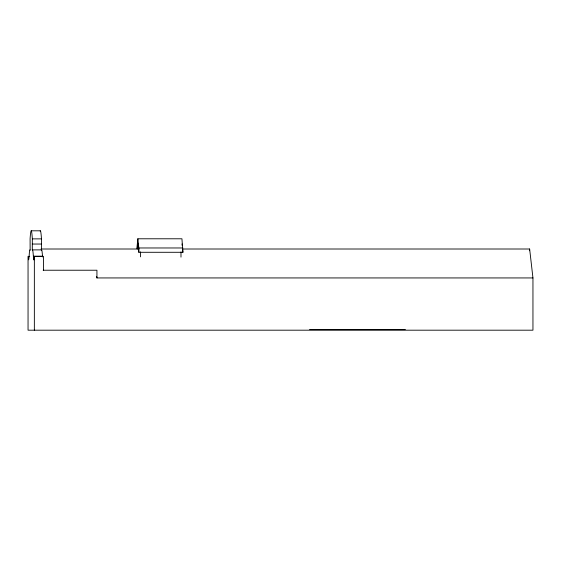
<?xml version="1.0" encoding="UTF-8"?>
<svg xmlns="http://www.w3.org/2000/svg" width="561" height="561" viewBox="0 0 561 561"><rect width="100%" height="100%" fill="white"/><g stroke="black" fill="none" stroke-linecap="round" stroke-linejoin="round"><path stroke-width="0.84" d="M43.492 270.227L43.492 256.377L34.039 256.377L34.039 259.631A38.534 1.227 90 0 1 33.358 256.209A65.349 2.083 90 0 0 32.293 250.115L32.342 238.874L41.472 238.874L41.423 250.115A65.349 2.083 -90 0 1 42.489 256.209L42.545 256.952M136.87 248.327L137.859 238.783L181.939 238.783L182.921 252.289L138.847 252.289L137.859 243.095L137.242 249.056M529.458 250.739L529.64 249.007L182.9 249.007M31.213 230.809L40.35 230.809M32.293 244.042L41.423 244.042M137.859 238.783L138.847 247.969L182.921 247.969M41.051 249.007L139.121 249.007M32.475 249.883L41.612 249.883M33.358 256.209L42.489 256.209M29.712 256.377L28.05 256.377L28.05 330.191L532.95 330.191L532.95 277.94L529.64 249.007M43.169 270.227L96.934 270.227L96.934 277.94L532.95 277.94M309.553 329.616L405.407 329.616M96.723 276.552L96.934 277.94M182.023 243.937L182.206 245.606M182.563 248.944L182.921 252.289M180.986 251.917L180.986 257.12M140.523 251.875L140.523 256.868M138.847 247.969L138.847 252.289M34.354 256.377L34.354 330.191M28.408 256.377L28.408 259.631A48.73 1.55 -90 0 0 29.27 254A53.583 1.704 90 0 1 30.133 250.255L30.091 238.874A81.682 2.602 -90 0 1 32.342 238.874M40.154 231.034A81.682 2.602 90 0 1 41.472 238.874"/></g></svg>
